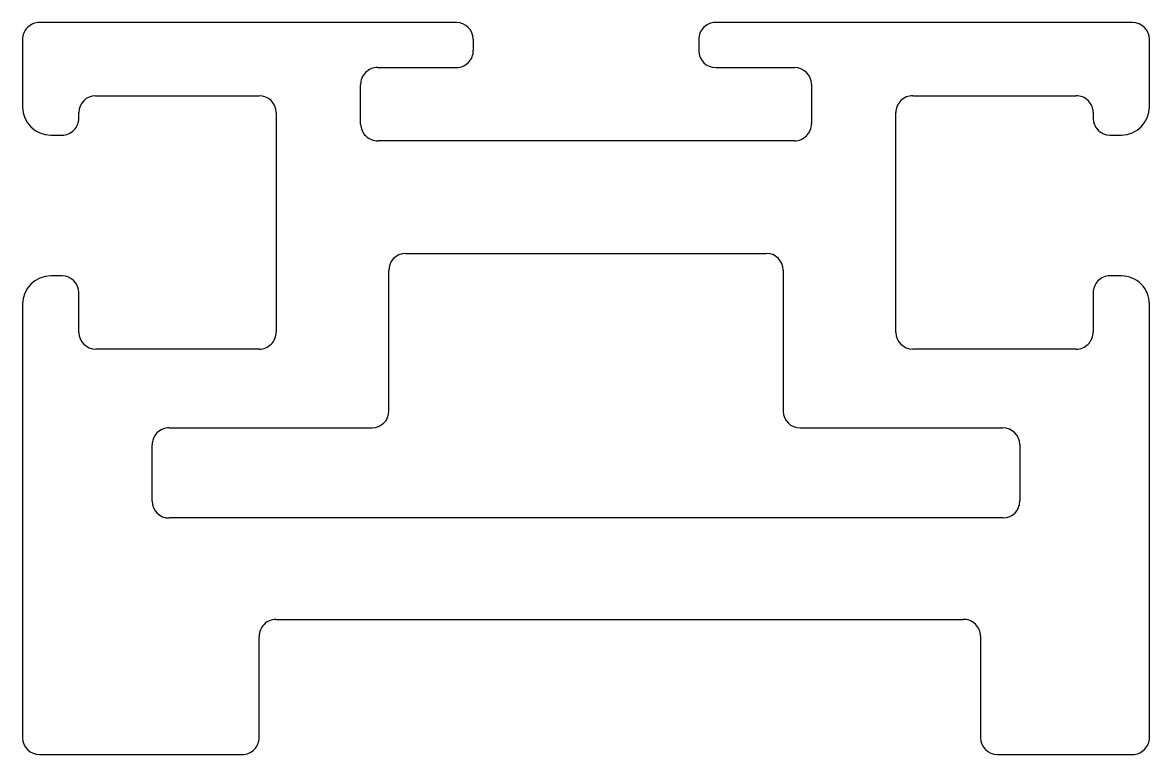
# Model space of a CAD drawing. Extents: x 2021.6 to 2041.6, y 1678 to 1691.
import ezdxf

# ---------------------------------------------------------------- set-up
doc = ezdxf.new("R2010")
doc.units = 0
doc.layers.get('0').update_dxf_attribs({"linetype": 'CONTINUOUS'})

msp = doc.modelspace()

# ---------------------------------------------------------------- linework, layer by layer
for p, q in [((2029.261, 1690.967), (2021.861, 1690.967)), ((2041.26, 1690.967), (2033.859, 1690.967)), ((2021.561, 1690.663), (2021.561, 1689.466)), ((2029.561, 1690.47), (2029.561, 1690.671)), ((2033.561, 1690.663), (2033.561, 1690.464)), ((2041.56, 1689.468), (2041.56, 1690.67)), ((2027.859, 1690.167), (2029.262, 1690.167)), ((2033.862, 1690.167), (2035.259, 1690.167)), ((2027.561, 1689.163), (2027.561, 1689.863)), ((2035.561, 1689.87), (2035.561, 1689.171)), ((2022.858, 1689.667), (2025.761, 1689.667)), ((2037.36, 1689.667), (2037.36, 1689.667)), ((2037.36, 1689.667), (2040.258, 1689.667)), ((2022.561, 1689.269), (2022.561, 1689.367)), ((2026.061, 1689.37), (2026.061, 1685.471)), ((2037.06, 1685.463), (2037.06, 1689.367)), ((2040.56, 1689.367), (2040.56, 1689.265)), ((2022.062, 1688.967), (2022.261, 1688.967)), ((2035.261, 1688.867), (2027.866, 1688.867)), ((2040.86, 1688.967), (2041.062, 1688.967)), ((2028.358, 1686.867), (2034.758, 1686.867)), ((2022.261, 1686.467), (2022.061, 1686.467)), ((2028.061, 1684.07), (2028.061, 1686.564)), ((2035.06, 1686.57), (2035.06, 1684.067)), ((2041.06, 1686.467), (2040.86, 1686.467)), ((2022.561, 1685.463), (2022.561, 1686.169)), ((2040.56, 1686.165), (2040.56, 1685.471)), ((2021.561, 1685.967), (2021.561, 1678.264)), ((2041.56, 1678.27), (2041.56, 1685.967)), ((2025.761, 1685.167), (2022.861, 1685.167)), ((2040.26, 1685.167), (2037.36, 1685.167)), ((2040.26, 1685.167), (2040.26, 1685.167)), ((2024.16, 1683.767), (2027.763, 1683.767)), ((2035.36, 1683.767), (2038.958, 1683.767)), ((2023.86, 1682.464), (2023.86, 1683.464)), ((2039.261, 1683.47), (2039.261, 1682.47)), ((2038.963, 1682.167), (2024.163, 1682.167)), ((2026.057, 1680.367), (2038.254, 1680.367)), ((2025.761, 1678.27), (2025.761, 1680.063)), ((2038.561, 1680.067), (2038.561, 1680.067)), ((2038.561, 1680.067), (2038.561, 1678.264)), ((2021.863, 1677.967), (2025.461, 1677.967)), ((2038.861, 1677.967), (2041.26, 1677.967))]:
    msp.add_line(p, q)
for centre, radius, start, end in [((2021.861, 1690.667), 0.3, 90.0005, 180.6877), ((2029.261, 1690.667), 0.3, 0.695, 90.0005), ((2033.861, 1690.667), 0.3, 90.3759, 180.6857), ((2041.26, 1690.667), 0.3, 0.6877, 89.9992), ((2029.261, 1690.467), 0.3, 270.3211, 0.6571), ((2033.861, 1690.467), 0.3, 180.6524, 270.3132), ((2027.861, 1689.867), 0.3, 90.3385, 180.6658), ((2035.261, 1689.867), 0.3, 0.6648, 90.3382), ((2022.861, 1689.367), 0.3, 90.4531, 180), ((2025.761, 1689.367), 0.3, 0.6842, 90.001), ((2037.36, 1689.367), 0.3, 89.9988, 179.9994), ((2040.26, 1689.367), 0.3, 0.0414, 90.4507), ((2022.061, 1689.467), 0.5, 180.1223, 270.1178), ((2041.06, 1689.467), 0.5, 270.1248, 0.1223), ((2022.261, 1689.267), 0.3, 269.9997, 0.4058), ((2040.86, 1689.267), 0.3, 180.4111, 270.0046), ((2027.861, 1689.167), 0.3, 180.6908, 271.0751), ((2035.261, 1689.167), 0.3, 270.0001, 0.693), ((2028.361, 1686.567), 0.3, 90.5125, 180.5125), ((2034.76, 1686.567), 0.3, 0.5125, 90.5125), ((2022.061, 1685.967), 0.5, 90, 180), ((2022.261, 1686.167), 0.3, 0.4508, 90), ((2040.86, 1686.167), 0.3, 90.0033, 180.4508), ((2041.06, 1685.967), 0.5, 0, 90.0033), ((2022.861, 1685.467), 0.3, 180.8054, 270.0005), ((2025.761, 1685.467), 0.3, 270.0005, 0.6845), ((2037.36, 1685.467), 0.3, 180.6845, 269.9995), ((2040.26, 1685.467), 0.3, 269.9997, 0.8054), ((2027.761, 1684.067), 0.3, 270.5133, 0.5125), ((2035.36, 1684.067), 0.3, 180.0011, 269.9995), ((2024.16, 1683.467), 0.3, 90.0008, 180.5334), ((2038.961, 1683.467), 0.3, 0.5125, 90.5119), ((2024.16, 1682.467), 0.3, 180.5334, 270.5125), ((2038.961, 1682.467), 0.3, 270.5125, 0.5125), ((2026.061, 1680.067), 0.3, 90.6852, 180.6852), ((2038.261, 1680.067), 0.3, 360, 91.3428), ((2021.861, 1678.267), 0.3, 180.5125, 270.5125), ((2025.461, 1678.267), 0.3, 270.0002, 0.6436), ((2038.861, 1678.267), 0.3, 180.657, 270.0002), ((2041.26, 1678.267), 0.3, 270.0002, 0.5125)]:
    msp.add_arc(centre, radius, start, end)

doc.saveas('drawing.dxf')
